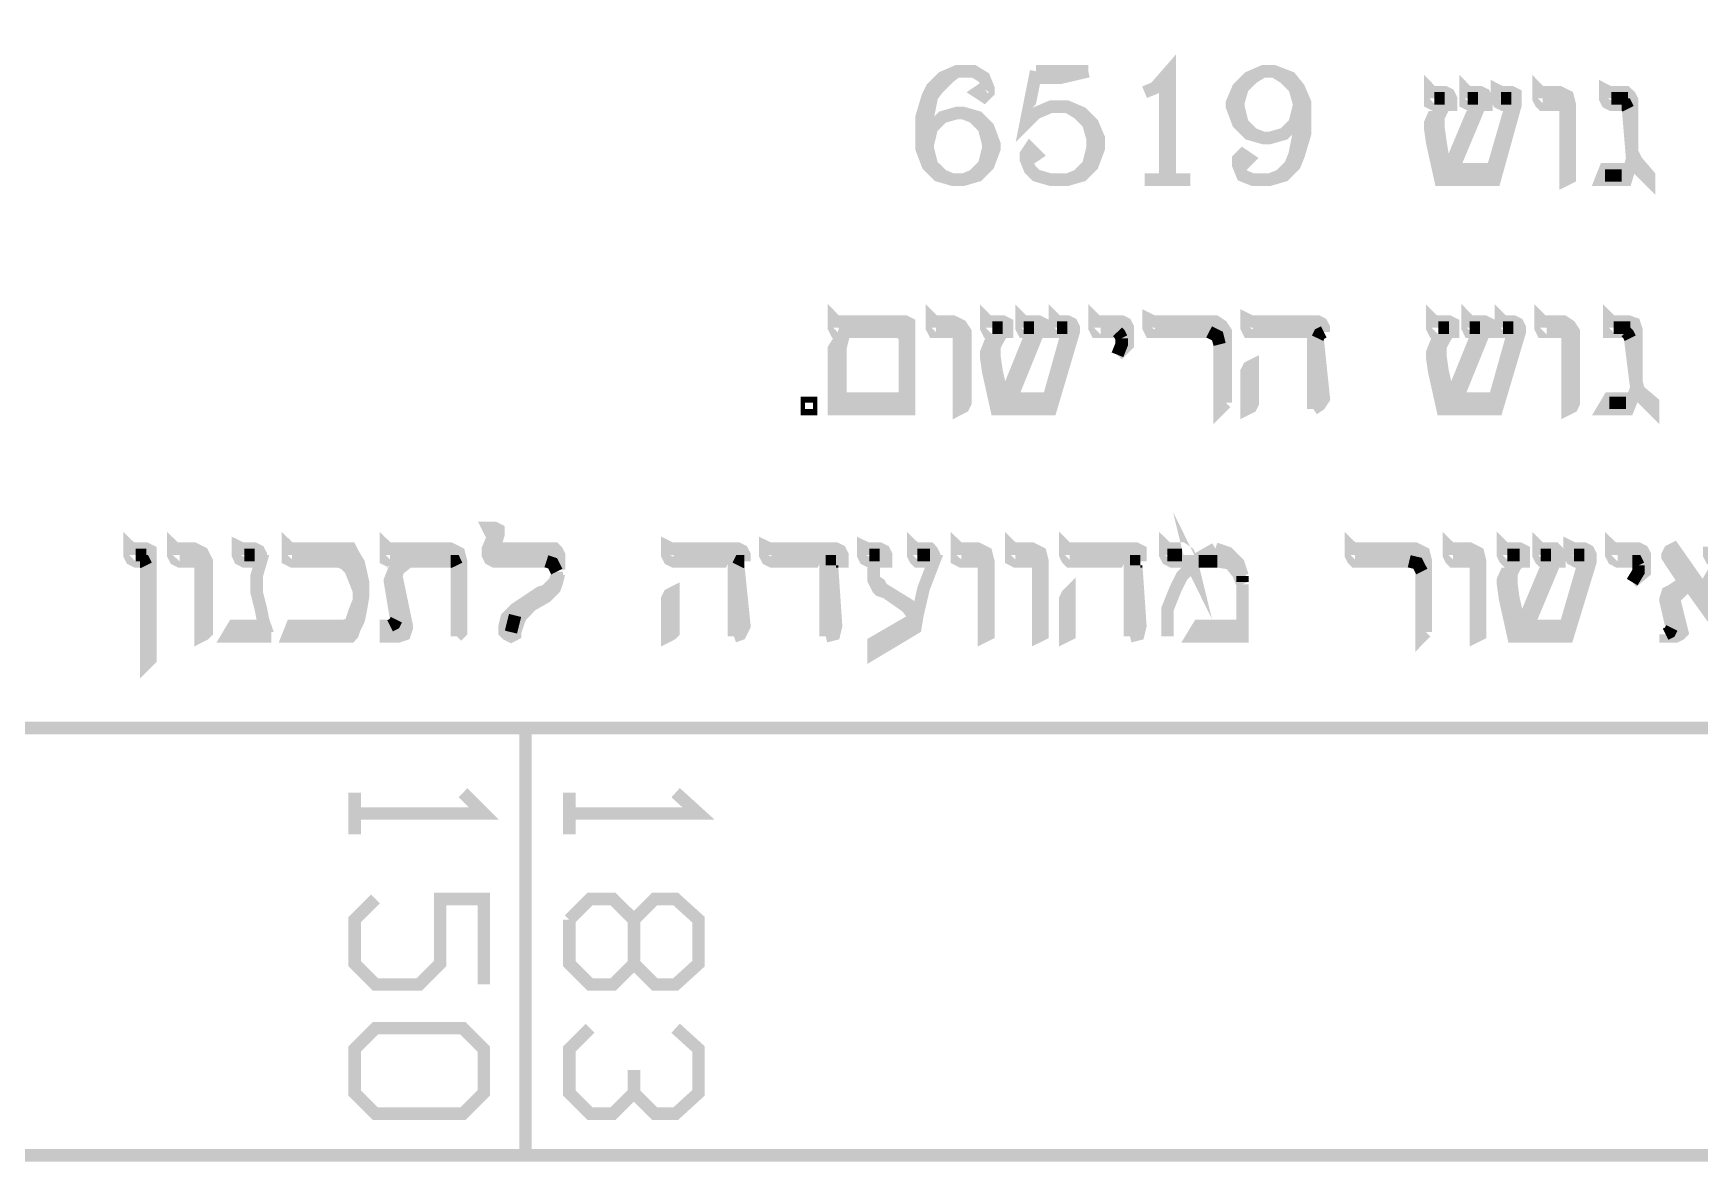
# Model space of a CAD drawing. Extents: x -6935 to 6681, y -4073 to 3778.
# Drawn here: x 4797 to 5581, y -4073 to -3542 of the extents above; entities that cross this region are included whole.
import ezdxf

# ---------------------------------------------------------------- set-up
doc = ezdxf.new("R2010")
doc.units = 0
doc.header["$MEASUREMENT"] = 0

# ---------------------------------------------------------------- blocks, each defined once
blk = doc.blocks.new('Map')
at = {"color": 0, "const_width": 0.01}
for points in [[(17.923294, 0), (17.923294, 13.33501), (0, 13.33501), (0, 0), (17.923294, 0)], [(17.58166, 0.34169), (17.58166, 12.99331), (0.3433, 12.99331), (0.3433, 0.34169), (17.58166, 0.34169)], [(17.58166, 0.34169), (17.58166, 12.99331), (0.3433, 12.99331), (0.3433, 0.34169), (17.58166, 0.34169)], [(15.91163, 0.845), (15.91163, 0.84001), (15.89498, 0.78), (15.85163, 0.78), (15.84495, 0.81001), (15.84332, 0.82166), (15.84332, 0.82504), (15.84994, 0.84001), (15.84663, 0.84001), (15.84332, 0.84169), (15.84332, 0.85168), (15.84495, 0.84998), (15.85499, 0.84998), (15.8583, 0.84836), (15.85998, 0.845), (15.85998, 0.84001), (15.85499, 0.84001), (15.85331, 0.83669), (15.84994, 0.83002), (15.84994, 0.82166), (15.85163, 0.81001), (15.85499, 0.78836), (15.8583, 0.78836), (15.87995, 0.84001), (15.87495, 0.84001), (15.87164, 0.84169), (15.87164, 0.85168), (15.87333, 0.84998), (15.88331, 0.84998), (15.88662, 0.84836), (15.8883, 0.845), (15.8883, 0.84001), (15.88331, 0.84001), (15.8616, 0.78836), (15.8933, 0.78836), (15.90833, 0.84001), (15.90164, 0.84001), (15.89828, 0.84169), (15.89666, 0.845), (15.89666, 0.85168), (15.89996, 0.84998), (15.90833, 0.84998), (15.91163, 0.84836), (15.91163, 0.845)], [(15.95162, 0.78), (15.95162, 0.84001), (15.93327, 0.84001), (15.93164, 0.84169), (15.92996, 0.845), (15.92996, 0.85168), (15.93164, 0.84998), (15.94662, 0.84998), (15.9533, 0.84668), (15.95498, 0.84001), (15.95498, 0.78168), (15.95162, 0.78)], [(15.42666, 0.66168), (15.42666, 0.59668), (15.36666, 0.59668), (15.36666, 0.64502), (15.37495, 0.65837), (15.36828, 0.65837), (15.36666, 0.66168), (15.36666, 0.66834), (15.36828, 0.66666), (15.4233, 0.66666), (15.42666, 0.66498), (15.42666, 0.66168)], [(15.46664, 0.59668), (15.46664, 0.65837), (15.44662, 0.65837), (15.44494, 0.66168), (15.44494, 0.66834), (15.44662, 0.66666), (15.46164, 0.66666), (15.46832, 0.66336), (15.47163, 0.65837), (15.47163, 0.60168), (15.46995, 0.59836), (15.46664, 0.59668)], [(15.55827, 0.66168), (15.55827, 0.65837), (15.53999, 0.59668), (15.49664, 0.59668), (15.48998, 0.62668), (15.48828, 0.63834), (15.48828, 0.64165), (15.49496, 0.65837), (15.48998, 0.65837), (15.48828, 0.66168), (15.48828, 0.66834), (15.48998, 0.66666), (15.50163, 0.66666), (15.50495, 0.66498), (15.50495, 0.65837), (15.50163, 0.65837), (15.49833, 0.65332), (15.49496, 0.6467), (15.49496, 0.63834), (15.49664, 0.62668), (15.50163, 0.60504), (15.50331, 0.60504), (15.52496, 0.65837), (15.5183, 0.65837), (15.5166, 0.66168), (15.5166, 0.66834), (15.5183, 0.66666), (15.52995, 0.66666), (15.53333, 0.66498), (15.53333, 0.65837), (15.52995, 0.65837), (15.50831, 0.60504), (15.53831, 0.60504), (15.55328, 0.65837), (15.5433, 0.65837), (15.5433, 0.66834), (15.54498, 0.66666), (15.55328, 0.66666), (15.55664, 0.66498), (15.55827, 0.66168)], [(15.91499, 0.66168), (15.91499, 0.65837), (15.89666, 0.59668), (15.85331, 0.59668), (15.84663, 0.62668), (15.84495, 0.63834), (15.84495, 0.64165), (15.85163, 0.65837), (15.84663, 0.65837), (15.84495, 0.66168), (15.84495, 0.66834), (15.84663, 0.66666), (15.8583, 0.66666), (15.8616, 0.66498), (15.8616, 0.65837), (15.8583, 0.65837), (15.85499, 0.65332), (15.85163, 0.6467), (15.85163, 0.63834), (15.85331, 0.62668), (15.8583, 0.60504), (15.85998, 0.60504), (15.88163, 0.65837), (15.87495, 0.65837), (15.87333, 0.66168), (15.87333, 0.66834), (15.87495, 0.66666), (15.88662, 0.66666), (15.88998, 0.66498), (15.88998, 0.65837), (15.88662, 0.65837), (15.86498, 0.60504), (15.89498, 0.60504), (15.90995, 0.65837), (15.89996, 0.65837), (15.89996, 0.66834), (15.90164, 0.66666), (15.90995, 0.66666), (15.91331, 0.66498), (15.91499, 0.66168)], [(15.9533, 0.59668), (15.9533, 0.65837), (15.93327, 0.65837), (15.93164, 0.66168), (15.93164, 0.66834), (15.93327, 0.66666), (15.94999, 0.66666), (15.95498, 0.66336), (15.95828, 0.65837), (15.95828, 0.60168), (15.95666, 0.59836), (15.9533, 0.59668)], [(15.37495, 0.65837), (15.4183, 0.65837), (15.42162, 0.65668), (15.4233, 0.65332), (15.4233, 0.60504), (15.37164, 0.60504), (15.37164, 0.64502), (15.37495, 0.65837)], [(15.70162, 0.63168), (15.70162, 0.60168), (15.69999, 0.59836), (15.69662, 0.59668), (15.69662, 0.62668), (15.69831, 0.63), (15.70162, 0.63168)], [(15.34831, 0.59668), (15.34831, 0.60168), (15.34495, 0.60168), (15.34495, 0.59668), (15.34831, 0.59668)], [(15.65327, 0.47168), (15.65164, 0.47498), (15.63662, 0.47498), (15.63331, 0.47668), (15.63163, 0.48004), (15.63163, 0.48665), (15.63331, 0.48502), (15.64498, 0.48502), (15.64996, 0.48166), (15.65164, 0.47836), (15.65327, 0.47168)], [(14.85998, 0.41498), (14.85998, 0.47498), (14.84332, 0.47498), (14.83996, 0.47668), (14.83828, 0.48004), (14.83828, 0.48665), (14.83996, 0.48502), (14.85499, 0.48502), (14.8616, 0.48166), (14.86498, 0.47498), (14.86498, 0.41834), (14.86328, 0.41666), (14.85998, 0.41498)], [(14.97999, 0.41498), (14.92996, 0.41498), (14.93327, 0.42334), (14.97494, 0.42334), (14.97999, 0.42502), (14.9833, 0.43501), (14.9866, 0.44336), (14.9866, 0.45166), (14.9833, 0.46001), (14.97999, 0.46837), (14.97494, 0.47336), (14.96995, 0.47498), (14.93327, 0.47498), (14.92996, 0.47668), (14.92996, 0.48665), (14.93164, 0.48502), (14.97999, 0.48502), (14.98162, 0.48166), (14.9866, 0.47336), (14.98998, 0.45833), (14.98998, 0.44666), (14.98828, 0.43669), (14.9866, 0.42833), (14.9833, 0.42166), (14.98162, 0.41666), (14.97999, 0.41498)], [(15.4866, 0.41498), (15.4866, 0.47498), (15.46832, 0.47498), (15.46496, 0.47668), (15.46496, 0.48665), (15.46664, 0.48502), (15.48162, 0.48502), (15.48828, 0.48166), (15.48998, 0.47498), (15.48998, 0.41666), (15.4866, 0.41498)], [(15.52995, 0.41498), (15.52995, 0.47498), (15.51162, 0.47498), (15.50831, 0.47668), (15.50831, 0.48665), (15.50999, 0.48502), (15.52496, 0.48502), (15.53164, 0.48166), (15.53333, 0.47498), (15.53333, 0.41666), (15.52995, 0.41498)], [(15.87995, 0.41498), (15.87995, 0.47498), (15.8616, 0.47498), (15.85998, 0.47668), (15.8583, 0.48004), (15.8583, 0.48665), (15.85998, 0.48502), (15.87495, 0.48502), (15.88163, 0.48166), (15.88331, 0.47498), (15.88331, 0.41666), (15.87995, 0.41498)], [(15.97163, 0.48004), (15.97163, 0.47498), (15.9533, 0.41498), (15.90995, 0.41498), (15.90327, 0.44498), (15.90164, 0.45665), (15.90164, 0.46001), (15.90833, 0.47498), (15.90495, 0.47498), (15.90327, 0.47668), (15.90164, 0.48004), (15.90164, 0.48665), (15.90327, 0.48502), (15.91499, 0.48502), (15.9183, 0.48334), (15.9183, 0.47498), (15.91499, 0.47498), (15.91163, 0.47168), (15.90833, 0.46501), (15.90833, 0.45665), (15.90995, 0.44498), (15.91499, 0.42334), (15.91662, 0.42334), (15.93832, 0.47498), (15.93327, 0.47498), (15.93164, 0.47668), (15.92996, 0.48004), (15.92996, 0.48665), (15.93164, 0.48502), (15.94331, 0.48502), (15.94494, 0.48334), (15.94662, 0.48004), (15.94662, 0.47498), (15.94331, 0.47498), (15.92162, 0.42334), (15.95162, 0.42334), (15.96664, 0.47498), (15.95996, 0.47498), (15.95666, 0.47668), (15.95498, 0.48004), (15.95498, 0.48665), (15.95828, 0.48502), (15.96664, 0.48502), (15.96995, 0.48334), (15.97163, 0.48004)], [(15.23828, 0.45004), (15.23828, 0.41834), (15.2366, 0.41666), (15.2333, 0.41498), (15.2333, 0.44498), (15.23498, 0.44834), (15.23828, 0.45004)], [(15.55496, 0.45004), (15.55496, 0.41666), (15.55166, 0.41498), (15.55166, 0.44498), (15.55328, 0.44834), (15.55496, 0.45004)], [(14.9833, 0.08501), (14.99995, 0.10168), (15.06994, 0.10168), (15.08664, 0.08501), (15.08664, 0.05002), (15.06994, 0.03332), (14.99995, 0.03332), (14.9833, 0.05002), (14.9833, 0.08501)]]:
    blk.add_lwpolyline(points, close=True, dxfattribs=at)
for points in [[(15.61498, 0.84998), (15.62333, 0.85336), (15.63499, 0.8667), (15.63499, 0.78)], [(15.4866, 0.85336), (15.48162, 0.84998), (15.4866, 0.84668), (15.48998, 0.84998), (15.48998, 0.85336), (15.4866, 0.86165), (15.47831, 0.8667), (15.46496, 0.8667), (15.4533, 0.86165), (15.44494, 0.85336), (15.44163, 0.84668), (15.43664, 0.83002), (15.43664, 0.80501), (15.44163, 0.79166), (15.44999, 0.78337), (15.46164, 0.78), (15.46995, 0.78), (15.48162, 0.78337), (15.48998, 0.79166), (15.49496, 0.80501), (15.49496, 0.80832), (15.48998, 0.82166), (15.48162, 0.83002), (15.46995, 0.83333), (15.46496, 0.83333), (15.4533, 0.83002), (15.44494, 0.82166), (15.44163, 0.80832)], [(15.46496, 0.8667), (15.45828, 0.86165), (15.44999, 0.85336), (15.44494, 0.84668), (15.44163, 0.83002), (15.44163, 0.80501), (15.44494, 0.79166), (15.4533, 0.78337), (15.46164, 0.78)], [(15.52827, 0.8667), (15.51998, 0.82504), (15.52827, 0.83333), (15.53999, 0.83833), (15.55328, 0.83833), (15.56495, 0.83333), (15.57331, 0.82504), (15.5783, 0.81337), (15.5783, 0.80501), (15.57331, 0.79166), (15.56495, 0.78337), (15.55328, 0.78), (15.53999, 0.78), (15.52827, 0.78337), (15.52328, 0.78836), (15.51998, 0.79666), (15.51998, 0.80002), (15.52328, 0.80501), (15.52827, 0.80002), (15.52328, 0.79666)], [(15.52827, 0.8667), (15.56994, 0.8667)], [(15.52827, 0.86165), (15.5483, 0.86165), (15.56994, 0.8667)], [(15.63163, 0.86165), (15.63163, 0.78)], [(15.73828, 0.83833), (15.73498, 0.82504), (15.72663, 0.81668), (15.71496, 0.81337), (15.70996, 0.81337), (15.69831, 0.81668), (15.68995, 0.82504), (15.68496, 0.83833), (15.68496, 0.84169), (15.68995, 0.85336), (15.69831, 0.86165), (15.70996, 0.8667), (15.71832, 0.8667), (15.73162, 0.86165), (15.73828, 0.85336), (15.74328, 0.84169), (15.74328, 0.81668), (15.73828, 0.80002), (15.73498, 0.79166), (15.72663, 0.78337), (15.71496, 0.78), (15.70162, 0.78), (15.69331, 0.78337), (15.68995, 0.79166), (15.68995, 0.79666), (15.69331, 0.80002), (15.69831, 0.79666), (15.69331, 0.79166)], [(15.70996, 0.81337), (15.70162, 0.81668), (15.69331, 0.82504), (15.68995, 0.83833), (15.68995, 0.84169), (15.69331, 0.85336), (15.70162, 0.86165), (15.70996, 0.8667)], [(15.71832, 0.8667), (15.72663, 0.86165), (15.73498, 0.85336), (15.73828, 0.84169), (15.73828, 0.81668), (15.73498, 0.80002), (15.73162, 0.79166), (15.72331, 0.78337), (15.71496, 0.78)], [(15.99664, 0.84001), (15.98828, 0.84001), (15.98498, 0.84169), (15.9833, 0.845), (15.9833, 0.85168), (15.9866, 0.84998), (15.99995, 0.84998), (16.00331, 0.84668), (16.00495, 0.84337), (16.00495, 0.8017), (16.00831, 0.79502), (16.0183, 0.78337), (16.0183, 0.78), (16.00495, 0.79334)], [(15.55328, 0.83833), (15.56164, 0.83333), (15.56994, 0.82504), (15.57331, 0.81337), (15.57331, 0.80501), (15.56994, 0.79166), (15.56164, 0.78337), (15.55328, 0.78)], [(15.85499, 0.845), (15.84663, 0.845)], [(15.88163, 0.845), (15.87333, 0.845)], [(15.90833, 0.845), (15.89996, 0.845)], [(15.95162, 0.845), (15.93327, 0.845)], [(16.00163, 0.78836), (15.9833, 0.78836), (15.97999, 0.78), (15.99995, 0.78), (16.00495, 0.79666), (16.00163, 0.83669)], [(15.98828, 0.845), (16.00163, 0.845)], [(15.99664, 0.84001), (15.99995, 0.84001), (16.00163, 0.83669)], [(15.46995, 0.78), (15.47831, 0.78337), (15.4866, 0.79166), (15.48998, 0.80501), (15.48998, 0.80832), (15.4866, 0.82166), (15.47831, 0.83002), (15.46995, 0.83333)], [(15.88998, 0.78337), (15.85499, 0.78337)], [(15.99664, 0.78337), (15.9833, 0.78337)], [(15.65164, 0.78), (15.61498, 0.78)], [(15.59332, 0.65837), (15.57662, 0.65837), (15.57499, 0.66168), (15.57499, 0.66834), (15.57662, 0.66666), (15.59663, 0.66666), (15.59994, 0.66498), (15.60163, 0.66168), (15.60163, 0.64833), (15.59332, 0.64002)], [(15.99995, 0.65837), (15.9866, 0.65837), (15.9866, 0.66834), (15.98828, 0.66666), (16.00163, 0.66666), (16.00663, 0.66498), (16.00831, 0.66), (16.00831, 0.61833), (16.00999, 0.61165), (16.02166, 0.60168), (16.02166, 0.59668), (16.00831, 0.61002)], [(15.4233, 0.66168), (15.37164, 0.66168)], [(15.46664, 0.66168), (15.44831, 0.66168)], [(15.50163, 0.66168), (15.49328, 0.66168)], [(15.52664, 0.66168), (15.5183, 0.66168)], [(15.55328, 0.66168), (15.54498, 0.66168)], [(15.59663, 0.66168), (15.57998, 0.66168)], [(15.66662, 0.65837), (15.61996, 0.65837), (15.61828, 0.66168), (15.61828, 0.66834), (15.62164, 0.66666), (15.67162, 0.66666), (15.67666, 0.66336), (15.67996, 0.65837), (15.67996, 0.60168)], [(15.67498, 0.66168), (15.62333, 0.66168)], [(15.74995, 0.59668), (15.74995, 0.65332), (15.75163, 0.65837), (15.69831, 0.65837), (15.69662, 0.66168), (15.69662, 0.66834), (15.69999, 0.66666), (15.75331, 0.66666), (15.75663, 0.66498), (15.75831, 0.66168), (15.75831, 0.65837)], [(15.75331, 0.66168), (15.70162, 0.66168)], [(15.8583, 0.66168), (15.84994, 0.66168)], [(15.88331, 0.66168), (15.87495, 0.66168)], [(15.90995, 0.66168), (15.90164, 0.66168)], [(15.9533, 0.66168), (15.93664, 0.66168)], [(15.98998, 0.66168), (16.00331, 0.66168)], [(15.59332, 0.65837), (15.59495, 0.65668), (15.59663, 0.65332)], [(15.59332, 0.64002), (15.59663, 0.64833), (15.59663, 0.65332)], [(15.66662, 0.65837), (15.6733, 0.655), (15.67498, 0.64833)], [(15.67996, 0.60168), (15.67498, 0.59668), (15.67498, 0.64833)], [(15.75331, 0.65332), (15.75831, 0.60504), (15.75495, 0.59998), (15.74995, 0.59668)], [(15.75331, 0.65332), (15.75495, 0.65668), (15.75831, 0.65837)], [(16.00331, 0.60504), (15.9866, 0.60504), (15.98162, 0.59668), (16.00163, 0.59668), (16.00831, 0.61333), (16.00331, 0.65332)], [(15.99995, 0.65837), (16.00163, 0.65668), (16.00331, 0.65332)], [(15.75331, 0.60168), (15.75331, 0.62332)], [(15.4233, 0.60168), (15.37164, 0.60168)], [(15.53663, 0.60168), (15.50163, 0.60168)], [(15.8933, 0.60168), (15.8583, 0.60168)], [(15.99995, 0.60168), (15.9866, 0.60168)], [(15.13662, 0.47498), (15.09495, 0.47498), (15.09164, 0.47668), (15.08996, 0.48004), (15.08996, 0.48502), (15.09495, 0.49669), (15.09164, 0.49832), (15.08996, 0.50168), (15.09495, 0.50168), (15.09831, 0.5), (15.09831, 0.49669), (15.09495, 0.48502), (15.1433, 0.48502), (15.14498, 0.48334), (15.14666, 0.48004), (15.14666, 0.46837)], [(14.81164, 0.47498), (14.80827, 0.47498), (14.80496, 0.47668), (14.80328, 0.48004), (14.80328, 0.48665), (14.80496, 0.48502), (14.81663, 0.48502), (14.81994, 0.48334), (14.81994, 0.48004)], [(14.91163, 0.42166), (14.91163, 0.41498), (14.88163, 0.41498), (14.88662, 0.42334), (14.91163, 0.42334), (14.90995, 0.42833), (14.90833, 0.43669), (14.90495, 0.45004), (14.90495, 0.46333), (14.90833, 0.47498), (14.89498, 0.47498), (14.8916, 0.47668), (14.88998, 0.48004), (14.88998, 0.48665), (14.8933, 0.48502), (14.90327, 0.48502), (14.90664, 0.48334), (14.90833, 0.48004), (14.90833, 0.47498)], [(15.0166, 0.42833), (15.01162, 0.45833), (15.01162, 0.46001), (15.01498, 0.46837), (15.02328, 0.47498), (15.01162, 0.47498), (15.00831, 0.47668), (15.00831, 0.48665), (15.00999, 0.48502), (15.05996, 0.48502), (15.06663, 0.48166), (15.06831, 0.47498), (15.06831, 0.41834), (15.06495, 0.41498)], [(15.28663, 0.41498), (15.28663, 0.47168), (15.28831, 0.47498), (15.23828, 0.47498), (15.23498, 0.47668), (15.2333, 0.48004), (15.2333, 0.48665), (15.2366, 0.48502), (15.28999, 0.48502), (15.2933, 0.48334), (15.29498, 0.48004), (15.29498, 0.47498)], [(15.35998, 0.41498), (15.35998, 0.47168), (15.3616, 0.47498), (15.31663, 0.47498), (15.31332, 0.47668), (15.31164, 0.48004), (15.31164, 0.48665), (15.31495, 0.48502), (15.36828, 0.48502), (15.37164, 0.48334), (15.37333, 0.48004), (15.37333, 0.47498), (15.36828, 0.47498)], [(15.43327, 0.43169), (15.43164, 0.42166), (15.39828, 0.40169), (15.39828, 0.41), (15.42996, 0.42833), (15.42996, 0.43169), (15.42498, 0.43837), (15.40833, 0.45004), (15.40327, 0.45166), (15.40164, 0.45334), (15.39828, 0.46001), (15.39828, 0.47498), (15.39498, 0.47498), (15.3916, 0.47668), (15.38998, 0.48004), (15.38998, 0.48665), (15.3933, 0.48502), (15.40327, 0.48502), (15.40664, 0.48334), (15.40833, 0.48004), (15.40833, 0.47498), (15.39828, 0.47498)], [(15.43327, 0.43169), (15.43832, 0.45334), (15.44662, 0.47498), (15.43327, 0.47498), (15.43164, 0.47668), (15.42996, 0.48004), (15.42996, 0.48665), (15.43164, 0.48502), (15.44331, 0.48502), (15.44494, 0.48334), (15.44662, 0.48004), (15.44662, 0.47498)], [(15.60331, 0.41498), (15.60331, 0.47168), (15.60499, 0.47498), (15.55496, 0.47498), (15.55328, 0.47668), (15.55166, 0.48004), (15.55166, 0.48665), (15.55328, 0.48502), (15.6083, 0.48502), (15.6116, 0.48334), (15.6116, 0.47498)], [(15.82662, 0.47498), (15.78333, 0.47498), (15.78164, 0.47668), (15.77995, 0.48004), (15.77995, 0.48665), (15.78164, 0.48502), (15.83166, 0.48502), (15.83828, 0.48166), (15.83996, 0.47498), (15.83996, 0.41834)], [(16.00495, 0.47498), (15.99328, 0.47498), (15.98998, 0.47668), (15.98828, 0.48004), (15.98828, 0.48665), (15.98998, 0.48502), (16.00999, 0.48502), (16.0133, 0.48334), (16.01498, 0.48004), (16.01498, 0.46669), (16.00495, 0.45833)], [(14.81663, 0.48004), (14.80827, 0.48004)], [(14.81164, 0.47498), (14.81495, 0.47498), (14.81663, 0.47168)], [(14.81994, 0.48004), (14.81994, 0.3967), (14.81663, 0.39334), (14.81663, 0.47168)], [(14.85998, 0.48004), (14.84332, 0.48004)], [(14.90327, 0.48004), (14.89498, 0.48004)], [(14.9833, 0.46837), (14.97663, 0.48004), (14.93327, 0.48004)], [(15.05996, 0.47498), (15.02664, 0.47498), (15.0183, 0.46837), (15.0166, 0.46333), (15.02496, 0.42334), (15.02496, 0.42166), (15.02328, 0.41666), (15.0183, 0.41498), (15.00831, 0.41498), (15.00831, 0.42334), (15.01162, 0.42334)], [(15.06164, 0.48004), (15.01162, 0.48004)], [(15.05996, 0.47498), (15.06332, 0.47498), (15.06495, 0.47168)], [(15.1433, 0.48004), (15.09495, 0.48004)], [(15.13662, 0.47498), (15.1416, 0.47336), (15.14498, 0.46669)], [(15.28999, 0.48004), (15.23828, 0.48004)], [(15.28999, 0.47168), (15.29162, 0.47498), (15.29498, 0.47498)], [(15.36828, 0.48004), (15.31663, 0.48004)], [(15.36498, 0.47168), (15.36498, 0.47498), (15.36828, 0.47498)], [(15.40327, 0.48004), (15.39498, 0.48004)], [(15.44331, 0.48004), (15.43327, 0.48004)], [(15.4866, 0.48004), (15.46832, 0.48004)], [(15.52995, 0.48004), (15.51162, 0.48004)], [(15.6083, 0.48004), (15.55496, 0.48004)], [(15.6083, 0.47168), (15.6083, 0.47498), (15.6116, 0.47498)], [(15.67162, 0.48502), (15.65995, 0.47836), (15.65833, 0.47498), (15.65327, 0.47168), (15.64498, 0.46333), (15.63998, 0.45334), (15.63331, 0.43669), (15.63331, 0.41498)], [(15.64498, 0.48004), (15.63331, 0.48004)], [(15.6733, 0.47498), (15.65833, 0.47498)], [(15.66662, 0.48004), (15.68664, 0.47498)], [(15.67162, 0.48502), (15.68164, 0.48166), (15.68995, 0.47336), (15.69331, 0.46333)], [(15.6733, 0.47498), (15.68327, 0.47336), (15.68995, 0.46501), (15.69331, 0.45665)], [(15.83664, 0.48004), (15.78333, 0.48004)], [(15.82662, 0.47498), (15.83328, 0.47336), (15.83664, 0.46669)], [(15.87995, 0.48004), (15.8616, 0.48004)], [(15.91499, 0.48004), (15.90495, 0.48004)], [(15.93995, 0.48004), (15.93164, 0.48004)], [(15.96664, 0.48004), (15.95828, 0.48004)], [(16.00999, 0.48004), (15.99328, 0.48004)], [(16.00495, 0.47498), (16.00831, 0.47498), (16.00999, 0.47168)], [(16.06663, 0.48665), (16.06831, 0.48502), (16.07998, 0.48502), (16.08328, 0.48334), (16.08328, 0.47498), (16.07998, 0.47498), (16.06495, 0.45004), (16.08166, 0.42502), (16.08328, 0.42166), (16.08328, 0.41666), (16.07998, 0.41498), (16.04998, 0.45665), (16.03999, 0.44666), (16.03831, 0.44498), (16.04498, 0.41834), (16.0433, 0.41666), (16.03999, 0.41498), (16.03164, 0.41498), (16.03164, 0.41666)], [(16.03663, 0.42166), (16.03164, 0.44336), (16.03164, 0.44498), (16.03333, 0.45004), (16.03663, 0.45166), (16.04662, 0.45833), (16.03333, 0.47836), (16.03333, 0.48004), (16.03495, 0.48334), (16.03831, 0.48502), (16.06164, 0.45166), (16.07499, 0.47498), (16.07162, 0.47498), (16.06831, 0.47668), (16.06663, 0.48004), (16.06663, 0.48665)], [(16.03663, 0.48004), (16.08166, 0.41834)], [(15.06495, 0.41498), (15.06495, 0.47168)], [(15.14666, 0.46501), (15.14498, 0.45833), (15.1433, 0.45334), (15.13662, 0.44666), (15.12495, 0.44), (15.12333, 0.43837), (15.11666, 0.43169), (15.11498, 0.42833), (15.1116, 0.41834), (15.1116, 0.41666), (15.1083, 0.41498), (15.10499, 0.41666), (15.10331, 0.41834), (15.10331, 0.42334), (15.10499, 0.43001), (15.1116, 0.43669), (15.13163, 0.45004), (15.13662, 0.45166), (15.1433, 0.45833), (15.14498, 0.46333), (15.14498, 0.46669)], [(15.28999, 0.47168), (15.29498, 0.42334), (15.29162, 0.41666), (15.28663, 0.41498)], [(15.36498, 0.47168), (15.36828, 0.42334), (15.36666, 0.41666), (15.35998, 0.41498)], [(15.6083, 0.47168), (15.6116, 0.42334), (15.60998, 0.41666), (15.60331, 0.41498)], [(15.69331, 0.45833), (15.69331, 0.46333)], [(15.83996, 0.41834), (15.83664, 0.41498), (15.83664, 0.46669)], [(16.00495, 0.45833), (16.00999, 0.46669), (16.00999, 0.47168)], [(15.39828, 0.46001), (15.40327, 0.45665), (15.40495, 0.45334), (15.42666, 0.44), (15.42996, 0.43669)], [(15.69331, 0.42334), (15.69331, 0.41498), (15.65327, 0.41498), (15.65833, 0.42334), (15.69331, 0.42334), (15.69331, 0.45665)], [(16.03999, 0.41834), (16.03663, 0.44336), (16.03663, 0.44666), (16.03999, 0.45166)], [(15.0166, 0.44498), (15.01998, 0.41834), (15.01162, 0.41834)], [(15.28999, 0.41834), (15.28999, 0.44)], [(15.36498, 0.41834), (15.36498, 0.44)], [(15.6083, 0.41834), (15.6083, 0.44)], [(14.93327, 0.41834), (14.97999, 0.41834), (14.9833, 0.43001)], [(15.0166, 0.42833), (15.01498, 0.42502), (15.01162, 0.42334)], [(15.1083, 0.41834), (15.1116, 0.43169)], [(15.42996, 0.42334), (15.40164, 0.40837)], [(16.03663, 0.42166), (16.03495, 0.41834), (16.03164, 0.41666)], [(14.90833, 0.41834), (14.88662, 0.41834)], [(15.68832, 0.41834), (15.65833, 0.41834)], [(15.94999, 0.41834), (15.91499, 0.41834)], [(15.11996, 0), (15.11996, 0.34169)], [(15.06994, 0.28998), (15.08664, 0.27333), (14.9833, 0.27333)], [(14.9833, 0.28998), (14.9833, 0.25668)], [(15.23998, 0.28998), (15.25831, 0.27333), (15.15495, 0.27333)], [(15.15495, 0.28998), (15.15495, 0.25668)], [(14.99995, 0.20502), (14.9833, 0.18837), (14.9833, 0.15332), (14.99995, 0.13666), (15.03495, 0.13666), (15.05166, 0.15332), (15.05166, 0.20502), (15.08664, 0.20502), (15.08664, 0.13666)], [(15.15495, 0.18837), (15.17162, 0.20502), (15.18995, 0.20502), (15.20666, 0.18837), (15.20666, 0.15332), (15.22331, 0.13666), (15.23998, 0.13666), (15.25831, 0.15332), (15.25831, 0.18837), (15.23998, 0.20502), (15.22331, 0.20502), (15.20666, 0.18837)], [(15.20666, 0.15332), (15.18995, 0.13666), (15.17162, 0.13666), (15.15495, 0.15332), (15.15495, 0.18837)], [(15.20666, 0.05002), (15.18995, 0.03332), (15.17162, 0.03332), (15.15495, 0.05002), (15.15495, 0.08501), (15.17162, 0.10168)], [(15.23998, 0.10168), (15.25831, 0.08501), (15.25831, 0.05002), (15.23998, 0.03332), (15.22331, 0.03332), (15.20666, 0.05002), (15.20666, 0.06836)]]:
    blk.add_lwpolyline(points, dxfattribs=at)

msp = doc.modelspace()

# ---------------------------------------------------------------- block references
at = {"linetype": 'ByBlock', "xscale": 588.2508833876793, "yscale": 588.2508833876793, "zscale": 588.2508833876793}
msp.add_blockref('Map', (-3865.55, -4069.67), dxfattribs=at)

doc.saveas('drawing.dxf')
